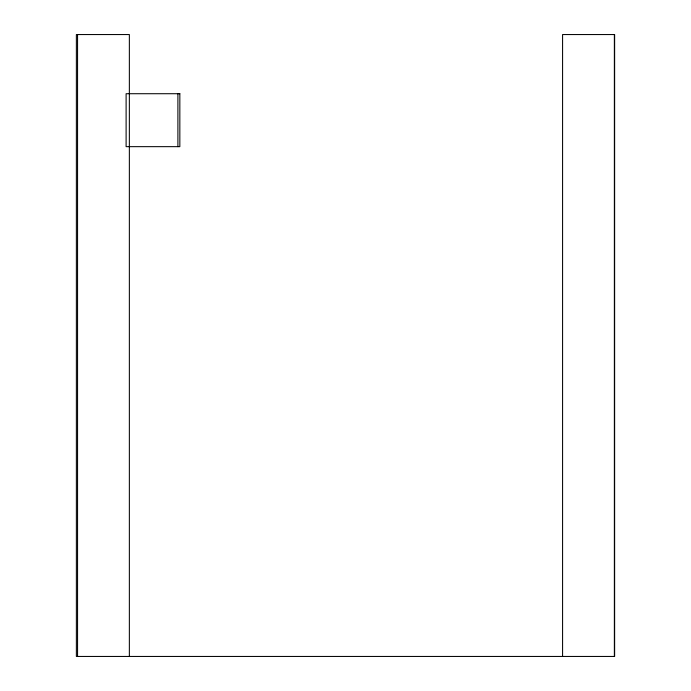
<?xml version="1.0" encoding="UTF-8"?>
<svg xmlns="http://www.w3.org/2000/svg" width="691" height="691" viewBox="0 0 691 691"><rect width="100%" height="100%" fill="white"/><g stroke="black" fill="none" stroke-linecap="round" stroke-linejoin="round"><path stroke-width="1.04" d="M614.368 34.55L614.368 656.45M562.578 656.45L562.578 34.55L614.627 34.55L614.627 656.45L76.373 656.45L76.373 34.55L129.355 34.55L129.355 656.45M177.898 93.717L177.898 146.656M77.556 34.55L77.556 656.45M179.841 93.717L126.108 93.717L126.108 146.656L179.841 146.656L179.841 93.717"/></g></svg>
